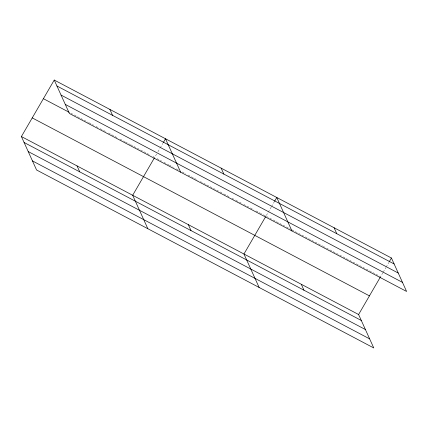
<?xml version="1.0" encoding="UTF-8"?>
<svg xmlns="http://www.w3.org/2000/svg" width="428" height="428" viewBox="0 0 428 428"><rect width="100%" height="100%" fill="white"/><g stroke="black" fill="none" stroke-linecap="round" stroke-linejoin="round"><path stroke-width="0.32" stroke-dasharray="2.14 1.6" d="M156.643 154.032L154.674 157.418L151.747 155.872M157.959 151.769L159.928 148.377M160.254 147.815L162.881 143.294M271.202 207.115L265.949 216.151L261.262 213.679M271.529 206.547L274.155 202.027M382.894 272.711L380.599 276.665L323.274 246.41M383.226 272.144L385.853 267.623M386.179 267.061L388.806 262.541M70.925 113.217L88.494 122.488M89.078 122.799L93.764 125.27M96.107 126.506L98.451 127.742M100.206 128.673L106.064 131.76M108.407 133.001L117.775 137.944M120.118 139.18L124.805 141.652M125.388 141.962L130.075 144.434M130.663 144.744L149.404 154.636M157.017 158.654L161.698 161.131M164.042 162.367L168.728 164.839M169.317 165.149L173.415 167.311M176.341 168.857L178.685 170.093M182.2 171.949L185.715 173.8M188.058 175.041L193.911 178.128M194.499 178.439L198.014 180.295M200.358 181.531L206.21 184.623M206.799 184.933L223.197 193.584M223.78 193.895L229.638 196.987M231.981 198.223L235.496 200.079M236.079 200.39L241.349 203.172M243.693 204.407L253.649 209.661M255.992 210.897L260.679 213.369M266.542 216.466L291.361 229.563M291.95 229.879L322.68 246.095"/><path stroke-width="0.64" d="M21.4 136.543L358.6 314.521L373.767 347.959L36.567 169.98L21.4 136.543L54.233 80.041L391.433 258.02L406.6 291.457L69.4 113.479L54.233 80.041M154.342 157.986L132.675 195.275L147.842 228.713M163.207 142.727L165.508 138.774L180.675 172.211M265.622 216.718L243.955 254.007L259.122 287.445M274.487 201.46L276.782 197.506L291.95 230.943M358.6 314.521L380.267 277.232M389.132 261.973L391.433 258.02M56.929 85.985L394.129 263.964M61.044 95.059L398.243 273.037M65.286 104.405L402.486 282.384M43.399 98.686L69.165 112.286M32.234 117.898L369.434 295.876M24.096 142.487L361.296 320.465M28.211 151.56L365.41 329.539M32.453 160.907L369.653 338.885M334.108 227.766L336.804 233.709M301.275 284.262L303.971 290.211M221.148 168.14L223.844 174.084M188.315 224.641L191.011 230.585M109.868 109.408L112.564 115.351M77.04 165.909L79.736 171.853"/></g></svg>
